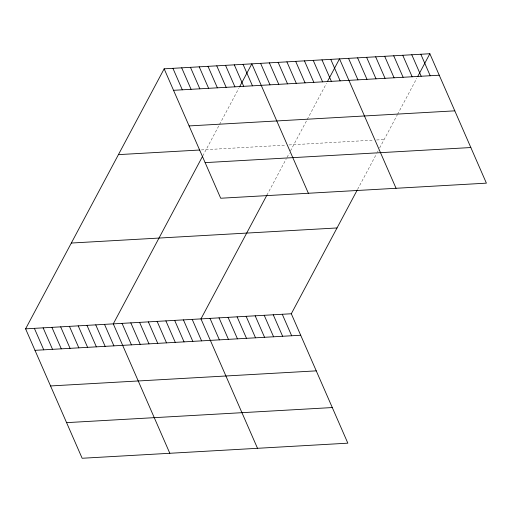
<?xml version="1.0" encoding="UTF-8"?>
<svg xmlns="http://www.w3.org/2000/svg" width="512" height="512" viewBox="0 0 512 512"><rect width="100%" height="100%" fill="white"/><g stroke="black" fill="none" stroke-linecap="round" stroke-linejoin="round"><path stroke-width="0.38" stroke-dasharray="2.56 1.92" d="M202.746 155.968L219.174 125.139M219.539 124.454L238.771 88.365M266.88 195.194L286.317 158.707M287.066 157.306L289.312 153.094M290.432 150.989L306.861 120.16M307.226 119.475L326.458 83.386M357.594 189.363L376.659 153.581M377.408 152.173L378.157 150.771M379.648 147.968L397.203 115.027M397.562 114.349L416.794 78.253M201.331 149.926L285.03 145.171M289.011 144.947L373.6 140.141M376.608 139.974L384.134 139.546"/><path stroke-width="0.77" d="M357.216 190.061L291.309 313.76L347.846 443.174L82.144 458.259L25.6 328.845L164.154 68.826L429.856 53.741L486.4 183.155L220.691 198.24L164.154 68.826M202.374 156.666L113.286 323.866L169.824 453.286M239.494 87.002L251.834 63.846L308.378 193.261M266.88 195.194L200.966 318.886L257.51 448.307M327.546 81.338L339.52 58.867L396.058 188.288M417.882 76.211L429.856 53.741M173.536 90.31L439.245 75.226M189.101 125.926L454.803 110.842M118.432 154.63L199.738 150.016M205.133 162.624L470.842 147.539M71.322 243.04L337.03 227.955M25.6 328.845L291.309 313.76M34.989 350.33L300.691 335.245M50.547 385.946L316.256 370.861M66.579 422.643L332.288 407.558M420.826 54.253L430.214 75.738M411.789 54.765L421.178 76.25M402.758 55.277L412.141 76.762M393.722 55.789L403.11 77.274M384.691 56.301L394.074 77.786M375.654 56.813L385.043 78.298M366.618 57.331L376.006 78.816M357.587 57.843L366.976 79.328M348.55 58.355L357.939 79.84M330.752 59.366L340.134 80.851M321.984 59.866L331.366 81.35M313.216 60.358L322.598 81.843M304.448 60.858L313.83 82.342M295.674 61.357L305.062 82.842M286.906 61.856L296.294 83.341M278.138 62.355L287.526 83.834M269.37 62.848L278.758 84.333M260.602 63.347L269.99 84.832M243.066 64.346L252.454 85.83M234.298 64.838L243.686 86.323M225.53 65.338L234.918 86.822M216.762 65.837L226.15 87.322M207.994 66.336L217.382 87.821M199.226 66.835L208.614 88.32M190.458 67.328L199.84 88.813M181.69 67.827L191.072 89.312M282.272 314.272L291.661 335.757M172.922 68.326L182.304 89.811M273.242 314.784L282.624 336.269M264.205 315.296L273.594 336.781M255.168 315.808L264.557 337.293M246.138 316.326L255.526 337.805M237.101 316.838L246.49 338.323M228.07 317.35L237.453 338.835M219.034 317.862L228.422 339.347M210.003 318.374L219.386 339.859M192.198 319.386L201.587 340.87M183.43 319.885L192.819 341.37M174.662 320.384L184.051 341.869M165.894 320.877L175.277 342.362M157.126 321.376L166.509 342.861M148.358 321.875L157.741 343.36M139.59 322.374L148.973 343.859M130.822 322.867L140.205 344.352M122.054 323.366L131.437 344.851M104.512 324.365L113.901 345.85M95.744 324.864L105.133 346.349M86.976 325.357L96.365 346.842M78.208 325.856L87.597 347.341M69.44 326.355L78.829 347.84M60.672 326.854L70.061 348.339M51.904 327.354L61.293 348.832M43.136 327.846L52.525 349.331M34.368 328.346L43.757 349.83"/></g></svg>
